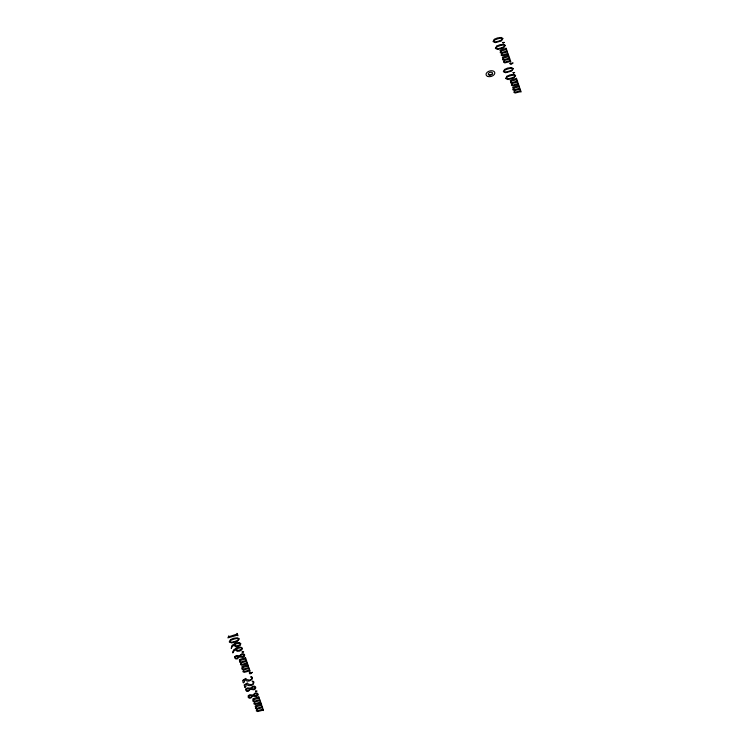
<?xml version="1.0" encoding="UTF-8"?>
<svg xmlns="http://www.w3.org/2000/svg" width="749" height="749" viewBox="0 0 749 749"><rect width="100%" height="100%" fill="white"/><g stroke="black" fill="none" stroke-linecap="round" stroke-linejoin="round"><path stroke-width="1.12" d="M489.631 74.844L491.803 74.179M228.745 636.126L229.54 636.528L236.909 634.103C236.684 631.154 238.837 637.699 237.367 635.208L227.893 637.867L228.745 636.126M243.256 682.376C242.742 684.099 246.037 680.991 243.771 680.186L244.886 679.427C246.384 682.096 250.072 681.281 251.907 679.437L252.357 677.339L251.037 676.478L250.643 677.03L252.001 678.051L251.58 679.165L249.941 680.083L246.861 679.671L245.747 678.425L242.601 680.476L243.256 682.376M244.811 686.936C244.296 688.649 247.591 685.55 245.326 684.736L246.44 683.977C247.938 686.655 251.636 685.831 253.462 683.987L253.911 681.89L252.591 681.028L252.198 681.581L253.555 682.601L253.143 683.715L251.495 684.642L248.425 684.221L247.395 682.938L244.165 685.026L244.811 686.936M239.671 661.451L239.652 662.182L241.206 662.771L240.466 664.588L241.73 665.262L247.133 663.914C248.49 665.739 246.786 660.674 246.767 662.931L241.908 664.447L241.103 663.979L241.646 662.734L246.206 661.479C247.732 663.371 245.981 658.137 245.869 660.515L241.187 661.976L240.279 661.564L240.794 660.309L245.475 659.008C246.796 660.88 245.11 655.852 245.148 657.95C243.659 658.315 236.609 659.878 240.298 660.421L239.671 661.451M242.086 668.539L242.067 669.269L243.631 669.859L242.891 671.666L244.146 672.34L249.548 671.001C250.915 672.827 249.202 667.752 249.183 670.018L244.324 671.535L243.519 671.067L244.062 669.821L248.631 668.567C250.157 670.449 248.406 665.224 248.293 667.602L243.612 669.063L242.695 668.651L243.219 667.387L247.9 666.095C249.211 667.968 247.526 662.931 247.573 665.037C246.075 665.393 239.034 666.966 242.713 667.509L242.086 668.539M253.068 700.661L253.05 701.392L254.613 701.982L253.864 703.798L255.128 704.463L260.53 703.124C261.897 704.949 260.184 699.875 260.165 702.141L255.306 703.657L254.501 703.189L255.044 701.944L259.603 700.689C261.139 702.571 259.379 697.347 259.266 699.725L254.585 701.186L253.677 700.774L254.201 699.519L258.882 698.218C260.193 700.09 258.508 695.063 258.545 697.16C257.057 697.525 250.007 699.089 253.696 699.632L253.068 700.661M255.493 707.749L255.465 708.479L257.029 709.069L256.289 710.876L257.553 711.55L262.946 710.211C264.313 712.037 262.609 706.962 262.59 709.228L257.731 710.735L256.926 710.277L257.469 709.031L262.028 707.777C263.554 709.659 261.804 704.434 261.691 706.813L257.01 708.264L256.102 707.861L256.617 706.597L261.298 705.305C262.618 707.168 260.933 702.141 260.97 704.247C259.482 704.603 252.432 706.176 256.121 706.71L255.493 707.749M500.36 52.018L500.341 52.758L501.896 53.348L501.156 55.154L502.42 55.829L507.822 54.49C509.189 56.306 507.476 51.241 507.457 53.507L502.598 55.014L501.793 54.546L502.336 53.301L506.895 52.056C508.431 53.937 506.67 48.704 506.558 51.091L501.877 52.542L500.969 52.13L501.493 50.876L506.174 49.574C507.485 51.447 505.8 46.419 505.837 48.526C504.349 48.882 497.299 50.455 500.987 50.988L500.36 52.018M502.776 59.105L502.757 59.836L504.32 60.426L503.581 62.242L504.835 62.907L510.238 61.568C511.604 63.393 509.891 58.319 509.872 60.585L505.023 62.101L504.217 61.633L504.751 60.388L509.32 59.134C510.846 61.015 509.095 55.791 508.983 58.169L504.302 59.63L503.394 59.218L503.908 57.963L508.59 56.662C509.91 58.534 508.215 53.497 508.262 55.604C506.764 55.969 499.723 57.533 503.403 58.076L502.776 59.105M510.649 82.128L510.631 82.858L512.185 83.448L511.445 85.255L512.709 85.929L518.111 84.59C519.469 86.416 517.765 81.341 517.746 83.607L512.887 85.114L512.082 84.656L512.625 83.411L517.184 82.156C518.711 84.038 516.96 78.814 516.847 81.192L512.166 82.643L511.258 82.24L511.773 80.976L516.454 79.684C517.774 81.547 516.089 76.52 516.127 78.626C514.638 78.982 507.588 80.555 511.277 81.089L510.649 82.128M513.065 89.206L513.046 89.936L514.61 90.526L513.87 92.342L515.125 93.016L520.527 91.668C521.894 93.494 520.181 88.429 520.162 90.685L515.303 92.202L514.507 91.734L515.04 90.489L519.609 89.234C521.135 91.125 519.385 85.892 519.272 88.27L514.591 89.73L513.674 89.318L514.198 88.064L518.879 86.762C520.19 88.635 518.505 83.607 518.551 85.704C517.053 86.069 510.013 87.633 513.692 88.176L513.065 89.206M231.647 647.248L231.282 648.391L231.937 645.432L235.832 642.867L239.174 642.558L240.832 643.625L240.251 645.301L238.079 646.546L235.682 646.743L234.493 645.797L234.709 644.412L231.647 647.248M233.201 651.799L232.845 652.941L233.501 649.982L237.386 647.426L240.729 647.117L242.386 648.185L241.805 649.86L239.643 651.096L237.236 651.302L236.047 650.347L236.272 648.971L233.201 651.799M234.943 656.489L234.718 657.959L235.729 658.905L237.311 658.895L239.249 656.939L242.863 657.388L244.427 656.377L244.68 654.879L243.612 653.83L241.74 653.83L239.465 655.824L236.375 655.515L234.943 656.489M246.009 688.874L245.784 690.335L246.796 691.29L248.378 691.271L250.316 689.314L253.93 689.763L255.493 688.762L255.746 687.254L254.679 686.206L252.806 686.206L250.531 688.2L247.442 687.9L246.009 688.874M248.34 695.699L248.125 697.169L249.127 698.115L250.709 698.096L252.656 696.139L256.27 696.598L257.825 695.587L258.077 694.089L257.01 693.04L255.137 693.04L252.872 695.035L249.773 694.726L248.34 695.699M244.296 655.038L243.06 656.564L239.858 655.974L241.787 654.579L244.296 655.038M255.362 687.423L254.126 688.94L250.924 688.35L252.853 686.955L255.362 687.423M257.693 694.248L256.458 695.774L253.256 695.184L255.184 693.789L257.693 694.248M235.252 656.901L235.813 658.352L237.059 658.259L238.875 656.761L237.517 656.264L235.252 656.901M246.318 689.277L246.88 690.728L248.125 690.634L249.941 689.136L248.584 688.64L246.318 689.277M248.659 696.111L249.22 697.553L250.456 697.469L252.282 695.971L250.915 695.475L248.659 696.111M249.314 672.855L249.707 673.754L250.765 673.679C254.014 670.327 251.57 674.166 250.447 672.536L249.314 672.855M510.003 63.422L510.406 64.32L511.455 64.245C514.703 60.894 512.26 64.732 511.136 63.103L510.003 63.422M242.152 651.902L242.395 652.613L243.659 651.836L242.152 651.902M255.549 691.112L255.793 691.823L257.057 691.046L255.549 691.112M502.841 42.468L503.085 43.18L504.349 42.403L502.841 42.468M513.131 72.569L513.374 73.28L514.638 72.503L513.131 72.569M235.364 644.084L235.027 645.207L236.609 645.891L239.961 644.805L240.42 643.822L238.978 643.176L235.364 644.084M236.918 648.643L236.581 649.758L238.163 650.441L241.515 649.364L241.974 648.372L240.532 647.735L236.918 648.643M494.284 39.341L493.057 41.569L495.314 42.637L501.231 41.017L502.972 38.499L501.203 37.45L497.308 37.974L494.284 39.341M496.615 46.166L495.389 48.404L497.654 49.462L503.571 47.852L505.303 45.333L503.543 44.275L499.639 44.8L496.615 46.166M504.573 69.442L503.347 71.67L505.603 72.737L511.52 71.127L513.262 68.608L511.492 67.55L507.597 68.075L504.573 69.442M506.904 76.276L505.678 78.505L507.934 79.563L513.851 77.952L515.593 75.434L513.833 74.385L509.929 74.9L506.904 76.276M230.477 639.665L229.25 641.893L231.516 642.96L237.433 641.35L239.174 638.831L237.405 637.774L233.501 638.298L230.477 639.665M502.588 38.676L501.755 39.922L498.525 41.176L495.707 41.878L493.432 41.429L495.061 39.791L497.785 38.798L500.416 38.162L502.588 38.676M504.929 45.511L504.086 46.756L500.856 48.011L498.048 48.704L495.772 48.264L497.392 46.625L500.117 45.623L502.757 44.987L504.929 45.511M512.878 68.777L512.044 70.031L508.805 71.286L505.996 71.979L503.721 71.53L505.35 69.891L508.075 68.899L510.706 68.262L512.878 68.777M515.218 75.612L514.376 76.857L511.146 78.111L508.328 78.804L506.062 78.364L507.682 76.726L510.406 75.733L513.046 75.097L515.218 75.612M238.791 639L237.948 640.245L234.718 641.509L231.909 642.202L229.634 641.753L231.254 640.114L233.978 639.122L236.618 638.485L238.791 639M488.048 76.538A4.503 2.837 -15.7 0 0 494.836 73.13A4.503 2.837 -15.7 0 0 488.442 71.445A4.503 2.837 -15.7 0 0 488.048 76.538M489.256 75.106A2.228 1.404 -15.7 0 0 492.617 73.421A2.228 1.404 -15.7 0 0 489.443 72.587A2.228 1.404 -15.7 0 0 489.256 75.106"/></g></svg>
